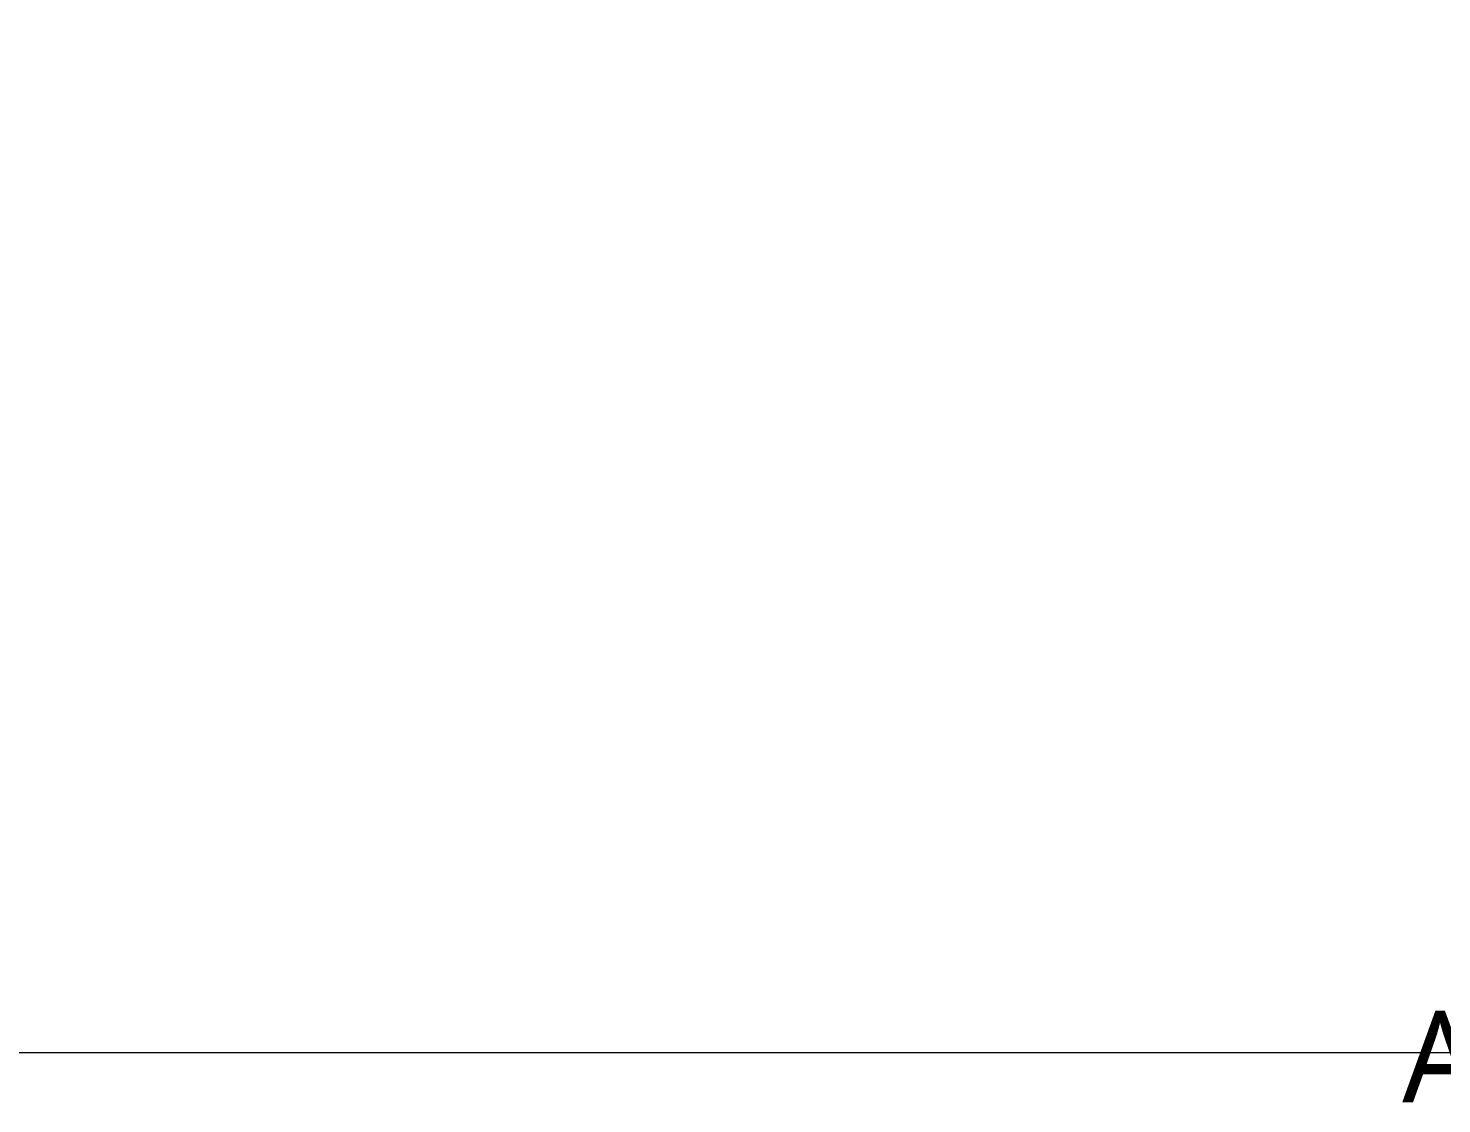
# Model space of a CAD drawing. Header units: millimetres. Extents: x 897770 to 1185420, y -692043 to -233237.
# Drawn here: x 938260 to 955685, y -308861 to -295606 of the extents above; entities that cross this region are included whole.
import ezdxf
from ezdxf.enums import TextEntityAlignment as Align

# ---------------------------------------------------------------- set-up
doc = ezdxf.new("R2010")
doc.units = ezdxf.units.MM
doc.header["$MEASUREMENT"] = 0
for name, color, linetype, lineweight in [('A-Text', 95, 'Continuous', 25), ('Ann_TitleBlock 2', 5, 'Continuous', 25), ('Anno_Tittleblock', 5, 'Continuous', 13)]:
    doc.layers.add(name, color=color, linetype=linetype, lineweight=lineweight)
doc.styles.get("Standard").update_dxf_attribs({"font": 'trebuc.ttf'})
doc.styles.add('TITLE', font='swissel.ttf', dxfattribs={"height": 4.3})

# ---------------------------------------------------------------- blocks, each defined once
blk = doc.blocks.new('IIITD WD A1- L Format Library')
at = {"layer": 'Anno_Tittleblock', "color": 5}
blk.add_lwpolyline([(0, -7.57), (775, -7.57), (775, 573.91), (0, 573.91)], close=True, dxfattribs=at)
at = {"style": 'TITLE'}
for tag, p, height in [('PROJECT NAME 1', (779.17, 137.4), 2.98), ('PROJECT NAME 2', (779.17, 132.23), 2.98), ('PROJECT_NAME_3', (779.17, 127.37), 2.98), ('1:100@A1', (818.06, 91.92), 2.25), ('A-2.03', (844.81, 84.28), 4), ('03.04.11', (821.96, 84.64), 2.25), ('AC', (827.5, 76.14), 2.25), ('A', (858.85, 75.94), 3.66)]:
    blk.add_attdef(tag, p, '', height=height, dxfattribs=at)
for p in [(780.3, 113.01), (780.3, 106.37)]:
    blk.add_attdef('FIRST FLOOR PLAN', text='', height=3.39, dxfattribs=at).set_placement(p, align=Align.TOP_LEFT)

msp = doc.modelspace()

# ---------------------------------------------------------------- block references
at = {"layer": 'Ann_TitleBlock 2', "xscale": 95.87942333735619, "yscale": 95.87942333735619, "zscale": 95.87942333735619}
msp.add_blockref('IIITD WD A1- L Format Library', (898103.1, -307503.1, 0), dxfattribs=at)

# ---------------------------------------------------------------- texts
at = {"layer": 'A-Text', "insert": (961454.7, -305845), "char_height": 1125, "width": 12848.256, "attachment_point": 2}
msp.add_mtext('\\pt4e+004;ENTRY TO ACADEMIC BLOCK', dxfattribs=at)

doc.saveas('drawing.dxf')
